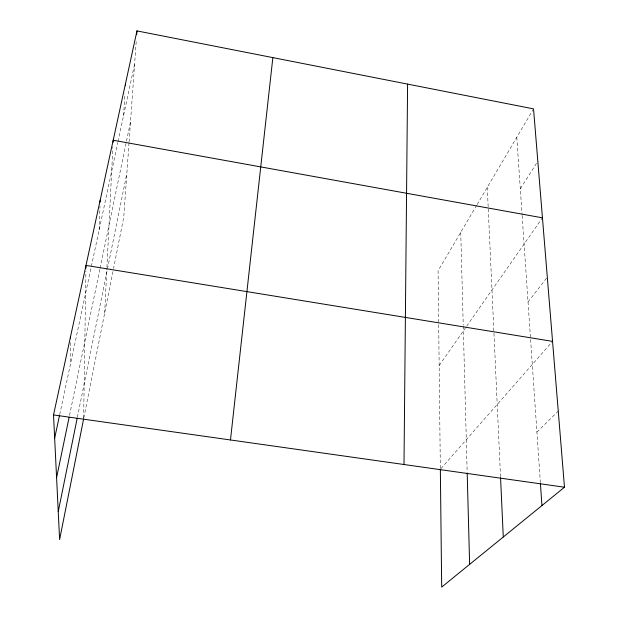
<?xml version="1.0" encoding="UTF-8"?>
<svg xmlns="http://www.w3.org/2000/svg" width="618" height="618" viewBox="0 0 618 618"><rect width="100%" height="100%" fill="white"/><g stroke="black" fill="none" stroke-linecap="round" stroke-linejoin="round"><path stroke-width="0.46" stroke-dasharray="3.09 2.32" d="M83.646 417.876L85.917 271.032M99.15 229.927L99.985 205.933M104.658 313.156L106.875 268.258M106.929 267.3L112.878 146.829M123.585 115.551L124.921 93.781M129.023 142.797L123.747 217.25L113.573 268.374M129.092 141.839L136.292 40.332M83.824 417.884L113.388 269.301M77.366 417.351L126.852 173.403M69.51 415.412L99.884 269.201M100.077 268.266L130.514 121.761M59.699 414.562L91.163 267.308M91.364 266.373L117.822 142.511M118.023 141.576L134.616 63.917M476.663 205.331L438.077 270.792L440.333 468.344M477.15 204.512L533.056 109.68M520.302 188.729L537.822 161.283M439.159 365.532L466.134 326.953M466.683 326.173L542.442 217.83M528.035 301.978L547.293 277.142M440.974 468.583L552.546 341.368M536.918 432.09L558.255 411.14M516.787 137.273L522.063 214.5M522.125 215.458L530.53 338.502M530.592 339.46L540.371 482.65M487.278 187.324L500.526 476.81M460.742 232.337L463.23 325.13M463.253 326.088L467.162 472.167M70.576 342.472L70.8 362.627"/><path stroke-width="0.93" d="M404.002 464.512L407.594 84.11M85.964 268.227L86.002 265.423L552.546 341.368M100.116 202.094L100.178 200.17M113.109 142.117L113.202 140.232L542.442 217.83M125.446 85.261L125.562 83.368M136.694 34.67L136.957 30.9L533.535 108.868L564.481 487.216L441.692 587.1L440.348 469.301M230.475 439.962L272.855 57.621M83.639 418.819L59.614 539.568L53.519 414.933L136.957 30.9M58.247 511.611L77.18 418.286M56.586 477.644L69.123 417.297M54.654 438.17L59.498 415.505M53.519 414.933L564.481 487.216M540.433 483.608L541.932 505.555M500.565 477.768L503.276 537.003M467.193 473.125L469.634 564.365M70.514 336.71L70.537 338.633"/></g></svg>
